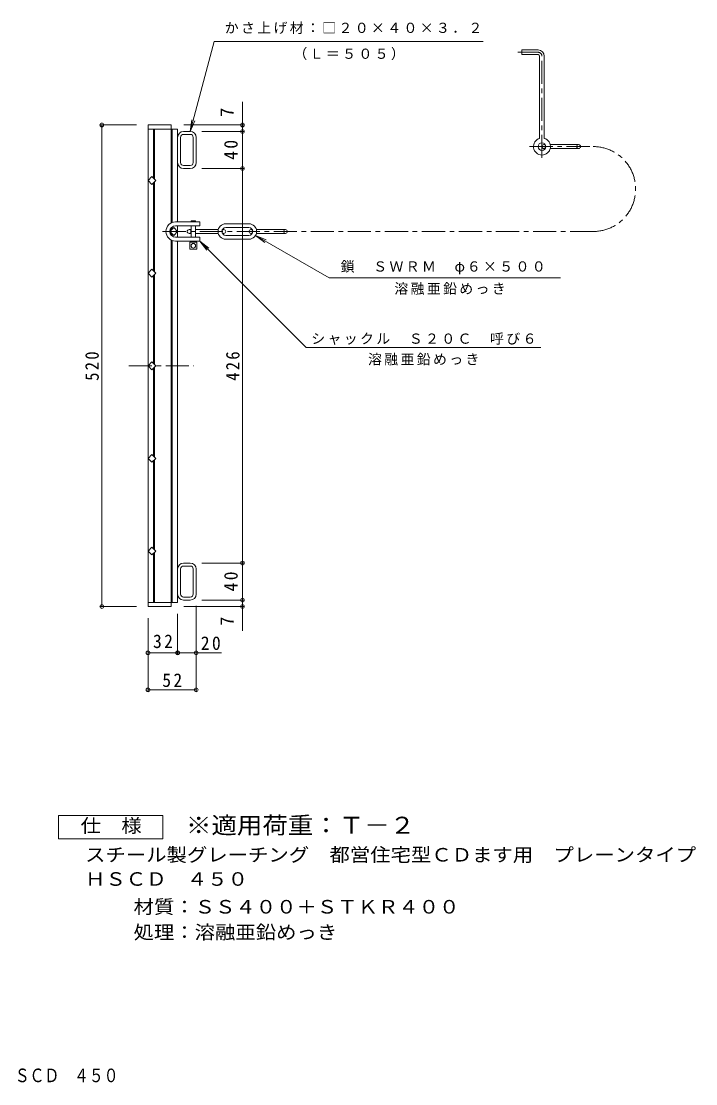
# Model space of a CAD drawing. Units: millimetres, scale not verified. Extents: x -625 to 832, y -677 to 506.
# Drawn here: x 104 to 832, y -677 to 471 of the extents above; entities that cross this region are included whole.
import ezdxf
from ezdxf.enums import TextEntityAlignment as Align

# ---------------------------------------------------------------- set-up
doc = ezdxf.new("R2010")
doc.units = ezdxf.units.MM
doc.header["$LTSCALE"] = 5
doc.header["$PDMODE"] = 32
doc.header["$PDSIZE"] = 4
doc.linetypes.add('CHAIN1', pattern=[8, 5, -1, 1, -1])
for name, color, linetype, lineweight in [('1-1_1-1ﾚｲﾔ', 2, 'Continuous', 9), ('1-2_1-2ﾚｲﾔ', 3, 'Continuous', 9), ('1-3_1-3ﾚｲﾔ', 4, 'Continuous', 9), ('1-4_1-4ﾚｲﾔ', 7, 'Continuous', 9), ('1-E', 7, 'Continuous', 9), ('F-5_F-5ﾚｲﾔ', 2, 'Continuous', 9)]:
    doc.layers.add(name, color=color, linetype=linetype, lineweight=lineweight)
doc.styles.add('ＭＳ ゴシック', font='')
doc.styles.get('ＭＳ ゴシック').set_extended_font_data('MS Gothic')

msp = doc.modelspace()

# ---------------------------------------------------------------- linework, layer by layer
at = {"layer": '1-1_1-1ﾚｲﾔ'}
for p, q in [((275.741, 317.937), (275.741, 345.137)), ((286.14, 351.537), (278.941, 351.537)), ((286.14, 348.337), (278.941, 348.337)), ((289.341, 317.938), (289.341, 345.137)), ((292.54, 317.937), (292.54, 345.137)), ((278.941, 314.737), (286.14, 314.737)), ((286.14, 311.537), (278.941, 311.537)), ((286.14, -114.462), (278.941, -114.462)), ((275.741, -120.862), (275.741, -148.062)), ((278.941, -117.662), (286.14, -117.662)), ((289.341, -120.862), (289.341, -148.062)), ((292.54, -120.862), (292.54, -148.062)), ((286.14, -151.262), (278.941, -151.262)), ((286.14, -154.462), (278.941, -154.462))]:
    msp.add_line(p, q, dxfattribs=at)
for centre, radius, start, end in [((278.941, 345.137), 6.4, 90, 180), ((278.941, 345.137), 3.2, 90, 180), ((286.14, 345.137), 6.4, 0, 90), ((286.14, 345.137), 3.2, 0, 90), ((278.941, 317.937), 6.4, 180, 270), ((278.941, 317.937), 3.2, 180, 270), ((286.14, 317.938), 3.2, 270, 0), ((286.14, 317.937), 6.4, 270, 0), ((278.941, -120.862), 6.4, 90, 180), ((286.14, -120.862), 6.4, 0, 90), ((278.941, -120.862), 3.2, 90, 180), ((286.14, -120.862), 3.2, 0, 90), ((278.941, -148.062), 6.4, 180, 270), ((278.941, -148.062), 3.2, 180, 270), ((286.14, -148.062), 3.2, 270, 0), ((286.14, -148.062), 6.4, 270, 0)]:
    msp.add_arc(centre, radius, start, end, dxfattribs=at)
at = {"layer": '1-2_1-2ﾚｲﾔ'}
for p, q in [((240.541, 358.538), (265.541, 358.538)), ((240.541, 358.538), (240.541, -161.462)), ((265.541, 358.538), (265.541, 252.801)), ((240.541, 354.037), (272.54, 354.037)), ((246.541, 354.037), (246.541, 301.023)), ((247.541, 354.037), (247.541, 300.023)), ((266.541, 354.037), (266.541, 253.25)), ((272.54, 354.037), (272.54, 253.954)), ((246.541, 296.052), (246.541, 201.023)), ((247.541, 297.052), (247.541, 200.023)), ((265.541, 247.582), (265.541, 245.023)), ((265.541, 242.052), (265.541, 239.493)), ((266.541, 248.526), (266.541, 246.023)), ((266.541, 241.052), (266.541, 238.549)), ((272.54, 249.788), (272.54, 237.287)), ((265.541, 234.275), (265.541, -161.462)), ((266.541, 233.825), (266.541, -156.962)), ((272.54, 233.121), (272.54, -156.962)), ((246.541, 101.023), (246.541, 196.053)), ((247.541, 100.023), (247.541, 197.053)), ((246.541, 1.023), (246.541, 96.053)), ((247.541, 0.023), (247.541, 97.053)), ((246.541, -98.977), (246.541, -3.947)), ((247.541, -99.977), (247.541, -2.947)), ((247.541, -156.962), (247.541, -102.947)), ((246.541, -156.962), (246.541, -103.947)), ((240.541, -156.962), (272.54, -156.962)), ((240.541, -161.462), (265.541, -161.462))]:
    msp.add_line(p, q, dxfattribs=at)
at = {"layer": '1-2_1-2ﾚｲﾔ', "linetype": 'CHAIN1'}
msp.add_line((219.693, 98.538), (290.034, 98.538), dxfattribs=at)
at = {"layer": '1-2_1-2ﾚｲﾔ'}
for points in [[(249.026, 298.538), (244.783, 294.295), (240.541, 298.538), (244.783, 302.78)], [(272.54, 243.538), (268.298, 239.295), (264.055, 243.538), (268.298, 247.78)]]:
    msp.add_lwpolyline(points, close=True, dxfattribs=at)
for points in [[(240.541, 198.538), (244.783, 202.78), (249.026, 198.538)], [(240.541, 198.538), (244.783, 194.295), (249.026, 198.538)], [(240.541, 98.538), (244.783, 102.78), (249.026, 98.538)], [(240.541, 98.538), (244.783, 94.295), (249.026, 98.538)], [(240.541, -1.462), (244.783, 2.78), (249.026, -1.462)], [(240.541, -1.462), (244.783, -5.705), (249.026, -1.462)], [(240.541, -101.462), (244.783, -97.22), (249.026, -101.462)], [(240.541, -101.462), (244.783, -105.705), (249.026, -101.462)]]:
    msp.add_lwpolyline(points, dxfattribs=at)
at = {"layer": '1-3_1-3ﾚｲﾔ', "linetype": 'CHAIN1'}
for p, q in [((661.788, 437.041), (639.991, 437.041)), ((665.955, 322.956), (665.955, 432.875)), ((652.606, 335.204), (721.329, 335.204)), ((721.329, 243.538), (251.497, 243.538))]:
    msp.add_line(p, q, dxfattribs=at)
at = {"layer": '1-3_1-3ﾚｲﾔ'}
for p, q in [((661.788, 434.541), (644.396, 434.541)), ((663.455, 432.875), (663.455, 344.023)), ((668.455, 432.875), (668.455, 344.023)), ((669.563, 337.288), (668.038, 337.288)), ((669.563, 333.121), (668.038, 333.121)), ((705.538, 337.288), (674.882, 337.288)), ((705.538, 333.121), (674.882, 333.121)), ((296.395, 253.954), (270.305, 253.954)), ((286.972, 255.192), (291.972, 255.192)), ((286.972, 253.954), (286.972, 255.192)), ((291.972, 253.954), (291.972, 255.192)), ((284.888, 245.621), (286.972, 245.621)), ((284.888, 241.454), (286.972, 241.454)), ((286.972, 237.287), (286.972, 249.788)), ((291.972, 237.287), (291.972, 249.788)), ((291.972, 245.621), (316.403, 245.621)), ((291.972, 241.454), (316.403, 241.454)), ((320.864, 245.621), (322.388, 245.621)), ((320.864, 241.454), (322.388, 241.454)), ((324.472, 251.871), (349.472, 251.871)), ((324.472, 247.704), (349.472, 247.704)), ((353.08, 245.621), (351.555, 245.621)), ((353.08, 241.454), (351.555, 241.454)), ((389.055, 245.621), (357.541, 245.621)), ((389.055, 241.454), (357.541, 241.454)), ((296.395, 237.287), (270.305, 237.287)), ((296.395, 233.121), (270.305, 233.121)), ((285.722, 231.884), (293.222, 231.884)), ((286.972, 233.121), (286.972, 231.884)), ((291.972, 233.121), (291.972, 231.884)), ((293.222, 231.884), (293.222, 224.384)), ((296.395, 233.121), (296.395, 237.287)), ((324.472, 239.371), (349.472, 239.371)), ((324.472, 235.204), (349.472, 235.204))]:
    msp.add_line(p, q, dxfattribs=at)
for points in [[(661.788, 439.541), (644.396, 439.541), (644.396, 434.541)], [(296.395, 253.954), (296.395, 249.788), (270.305, 249.788)], [(293.222, 224.384), (285.722, 224.384), (285.722, 231.884)]]:
    msp.add_lwpolyline(points, dxfattribs=at)
for centre, radius in [((665.955, 335.204), 4.167), ((668.038, 335.204), 2.083), ((705.538, 335.204), 2.083), ((284.888, 243.538), 2.083), ((322.388, 243.538), 2.083), ((351.555, 243.538), 2.083), ((389.055, 243.538), 2.083), ((289.472, 228.134), 2.5)]:
    msp.add_circle(centre, radius, dxfattribs=at)
for centre, radius, start, end in [((661.788, 432.875), 6.667, 0, 90), ((661.788, 432.875), 1.667, 0, 90), ((665.955, 335.204), 9.167, 105.82675, 74.17325), ((270.305, 243.538), 10.417, 90, 270), ((270.305, 243.538), 6.25, 90, 270), ((324.472, 243.538), 8.333, 90, 270), ((324.472, 243.538), 4.167, 90, 270), ((349.472, 243.538), 8.333, 270, 90), ((349.472, 243.538), 4.167, 270, 90)]:
    msp.add_arc(centre, radius, start, end, dxfattribs=at)
at = {"layer": '1-3_1-3ﾚｲﾔ', "linetype": 'CHAIN1'}
for centre, radius, start in [((661.788, 432.875), 4.167, 0), ((721.329, 289.371), 45.833, 270)]:
    msp.add_arc(centre, radius, start, 90, dxfattribs=at)
at = {"layer": '1-4_1-4ﾚｲﾔ'}
for p, q in [((286.14, 351.537), (312.131, 448.538)), ((342.541, -187.666), (342.541, 383.454)), ((228.041, 358.538), (189.041, 358.538)), ((190.541, -161.462), (190.541, 358.538)), ((279.041, 358.538), (344.041, 358.538)), ((286.14, 351.537), (287.772, 363.931)), ((286.14, 351.537), (290.924, 363.086)), ((298.641, 351.538), (344.041, 351.538)), ((298.641, 311.537), (344.041, 311.537)), ((296.395, 233.121), (306.312, 225.512)), ((296.395, 233.121), (304.004, 223.204)), ((296.395, 233.121), (411.369, 118.147)), ((356.689, 239.371), (368.237, 234.587)), ((356.689, 239.371), (366.605, 231.761)), ((356.689, 239.371), (436.074, 193.538)), ((686.168, 193.538), (436.074, 193.538)), ((411.369, 118.147), (664.822, 118.147)), ((298.641, -114.462), (344.041, -114.462)), ((292.54, -160.562), (292.54, -252.962)), ((298.641, -154.462), (344.041, -154.462)), ((228.041, -161.462), (189.041, -161.462)), ((272.54, -169.462), (272.54, -212.962)), ((279.041, -161.462), (344.041, -161.462)), ((240.541, -173.962), (240.541, -252.962)), ((240.541, -211.462), (319.74, -211.462)), ((240.541, -251.462), (292.54, -251.462))]:
    msp.add_line(p, q, dxfattribs=at)
for p in [(190.541, 358.538), (342.541, 358.538), (342.541, 351.538), (342.541, 311.537), (342.541, -114.462), (190.541, -161.462), (342.541, -154.462), (342.541, -161.462), (240.541, -211.462), (272.54, -211.462), (292.54, -211.462), (240.541, -251.462), (292.54, -251.462)]:
    msp.add_point(p, dxfattribs=at)
at = {"layer": '1-E'}
msp.add_line((312.131, 448.538), (602.633, 448.538), dxfattribs=at)
at = {"layer": 'F-5_F-5ﾚｲﾔ'}
msp.add_lwpolyline([(143.996, -412.215), (143.996, -387.215), (256.496, -387.215), (256.496, -412.215)], close=True, dxfattribs=at)

# ---------------------------------------------------------------- texts
at = {"layer": '1-4_1-4ﾚｲﾔ', "color": 2, "style": 'ＭＳ ゴシック'}
for p in [(337.541, 367.264), (337.541, -182.213)]:
    msp.add_text('7', height=14.66, rotation=90, dxfattribs=at).set_placement(p, align=Align.BOTTOM_LEFT)
at = {"layer": '1-4_1-4ﾚｲﾔ', "color": 2, "char_height": 14.66, "attachment_point": 7, "rotation": 90, "style": 'ＭＳ ゴシック'}
for s, insert in [('\\T1.27;\\W0.95;40', (337.541, 320.913)), ('\\T1.27;\\W0.9;520', (187.541, 82.288)), ('\\T1.27;\\W0.9;426', (339.541, 82.288)), ('\\T1.27;\\W0.95;40', (337.541, -145.087))]:
    msp.add_mtext(s, dxfattribs=dict(at, insert=insert))
at = {"layer": '1-4_1-4ﾚｲﾔ', "char_height": 11, "attachment_point": 7, "style": 'ＭＳ ゴシック'}
for s, insert in [('\\T1.17;鎖\u3000ＳＷＲＭ\u3000φ６×５００', (448.621, 197.283)), ('\\T1.17;溶融亜鉛めっき', (506.531, 175.147)), ('\\T1.17;シャックル\u3000Ｓ２０Ｃ\u3000呼び６', (416.846, 120.992)), ('\\T1.17;溶融亜鉛めっき', (478.096, 98.856))]:
    msp.add_mtext(s, dxfattribs=dict(at, insert=insert))
at = {"layer": '1-4_1-4ﾚｲﾔ', "color": 2, "char_height": 14.66, "attachment_point": 7, "style": 'ＭＳ ゴシック'}
for s, insert in [('\\T1.27;\\W0.95;32', (245.916, -206.462)), ('\\T1.27;\\W0.95;20', (297.547, -208.462)), ('\\T1.27;\\W0.95;52', (255.916, -248.462))]:
    msp.add_mtext(s, dxfattribs=dict(at, insert=insert))
at = {"layer": '1-E', "char_height": 11, "attachment_point": 7, "style": 'ＭＳ ゴシック'}
for s, insert in [('\\T1.17;かさ上げ材：□２０×４０×３．２', (323.372, 456.741)), ('\\T1.17;（Ｌ＝５０５）', (397.53, 428.527))]:
    msp.add_mtext(s, dxfattribs=dict(at, insert=insert))
at = {"layer": 'F-5_F-5ﾚｲﾔ', "style": 'ＭＳ ゴシック'}
for s, width, p in [('仕\u3000様', 1.1, (167.746, -409.715)), ('スチール製グレーチング\u3000都営住宅型ＣＤます用\u3000プレーンタイプ', 1.1, (172.54, -441.175)), ('ＨＳＣＤ\u3000４５０', 1.1, (172.54, -467.332)), ('材質：ＳＳ４００＋ＳＴＫＲ４００', 1.1, (224.897, -497.308)), ('処理：溶融亜鉛めっき', 1.1, (224.896, -524.808)), ('スチール製グレーチング\u3000都営住宅型ＣＤます用\u3000プレーンタイプ\u3000\u3000ＨＳＣＤ\u3000４５０', 0.8, (-431.25, -679.373))]:
    msp.add_text(s, height=14.66, dxfattribs=dict(at, width=width)).set_placement(p, align=Align.BOTTOM_LEFT)
at = {"layer": 'F-5_F-5ﾚｲﾔ', "color": 3, "style": 'ＭＳ ゴシック', "width": 1.1}
msp.add_text('※適用荷重：Ｔ－２', height=18.33, dxfattribs=at).set_placement((281.496, -412.215), align=Align.BOTTOM_LEFT)

doc.saveas('drawing.dxf')
